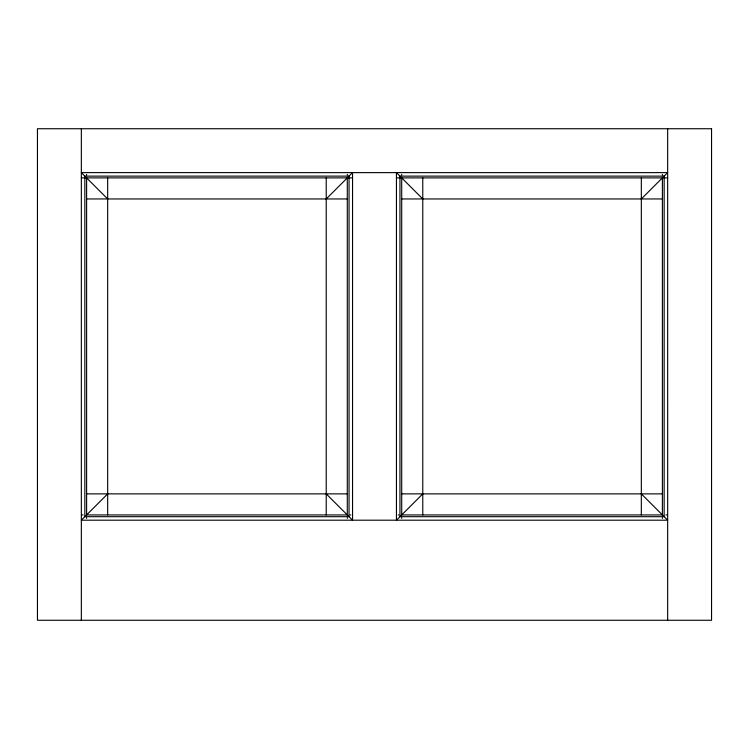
<?xml version="1.0" encoding="UTF-8"?>
<svg xmlns="http://www.w3.org/2000/svg" width="749" height="749" viewBox="0 0 749 749"><rect width="100%" height="100%" fill="white"/><g stroke="black" fill="none" stroke-linecap="round" stroke-linejoin="round"><path stroke-width="1.12" d="M326.227 198.953L352.554 172.626L352.554 520.199L326.227 493.872M107.669 493.872L81.332 520.199L667.668 520.199L641.331 493.872M641.331 198.953L667.659 172.626L81.341 172.616L107.669 198.953M422.773 493.872L396.446 520.199L396.446 172.616L422.773 198.953M81.341 177.888L352.554 177.888M396.446 177.888L667.659 177.888M86.603 198.953L347.293 198.953M401.707 198.953L662.397 198.953M86.603 493.872L347.293 493.872M401.707 493.872L662.397 493.872M82.25 514.938L83.092 514.938M350.073 514.938L350.804 514.938M398.196 514.938L398.927 514.938M401.707 514.938L662.397 514.938L662.397 177.888M665.908 514.938L666.75 514.938M667.659 128.734L667.659 620.266M662.397 174.377L662.397 175.107M662.397 517.718L662.397 518.448M641.331 177.888L641.331 514.938M422.773 177.888L422.773 514.938M401.707 174.377L401.707 175.107M401.707 177.888L401.707 514.938M401.707 517.718L401.707 518.448M347.293 174.377L347.293 175.107M347.293 177.888L347.293 514.938L86.603 514.938L86.603 177.888M347.293 517.718L347.293 518.448M326.227 177.888L326.227 514.938M107.669 177.888L107.669 514.938M86.603 174.377L86.603 175.107M86.603 517.718L86.603 518.448M81.341 128.734L81.341 620.266M711.55 128.734L37.45 128.734L37.45 620.266L711.55 620.266L711.55 128.734M349.043 176.127L84.843 176.127L84.843 516.688L349.043 516.698L349.043 176.127M664.157 176.127L399.957 176.127L399.957 516.688L664.148 516.698L664.157 176.127"/></g></svg>
